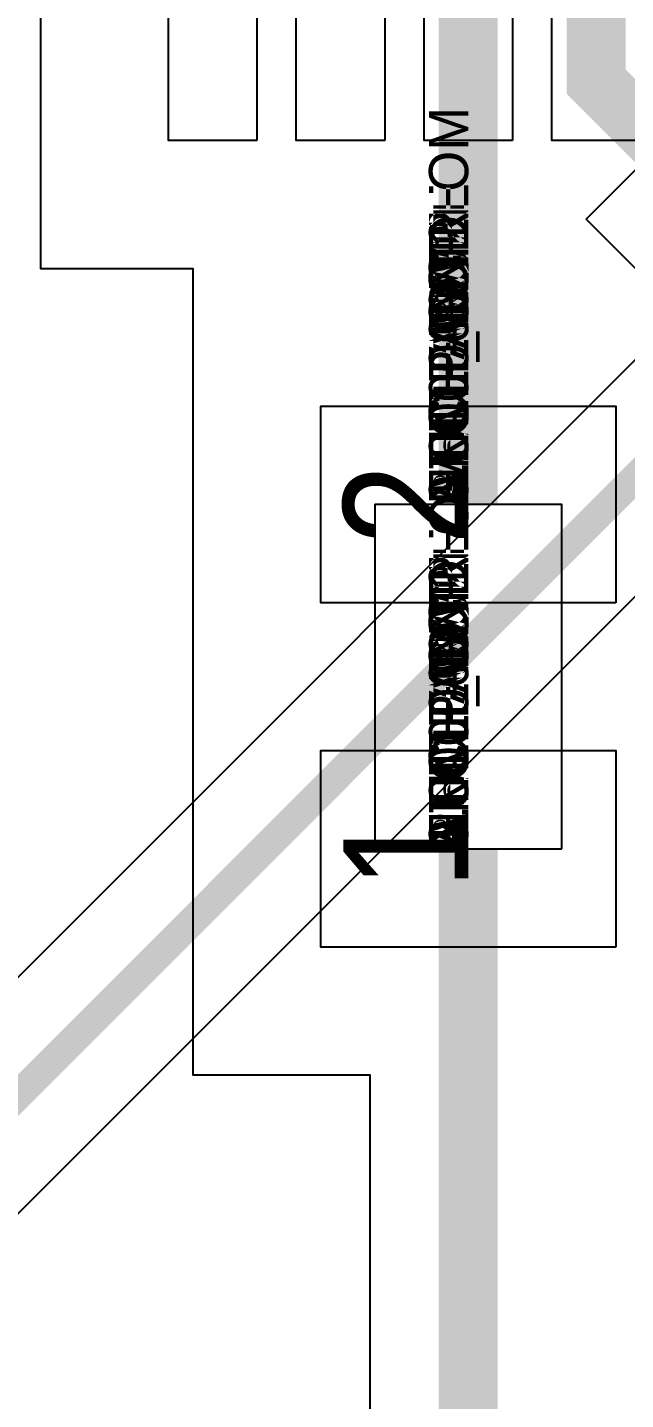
# Model space of a CAD drawing. Extents: x 0 to 323, y 0 to 320.
# Drawn here: x 119.11 to 122.15, y 80.1 to 87.07 of the extents above; entities that cross this region are included whole.
import ezdxf
from ezdxf.enums import TextEntityAlignment as Align

# ---------------------------------------------------------------- set-up
doc = ezdxf.new("R2010")
doc.units = 0
doc.header["$MEASUREMENT"] = 0
doc.layers.get('0').update_dxf_attribs({"linetype": 'CONTINUOUS'})
for name, color, linetype in [('CDN_FIGURES', 7, 'CONTINUOUS'), ('ETCH_INT2', 5, 'CONTINUOUS'), ('ETCH_TOP', 2, 'CONTINUOUS'), ('MANUFACTURING_NCLEGEND-1-6', 8, 'CONTINUOUS'), ('PACKAGE_GEOMETRY_ASSEMBLY_TOP', 11, 'CONTINUOUS'), ('PACKAGE_GEOMETRY_PIN_NUMBER', 9, 'CONTINUOUS')]:
    doc.layers.add(name, color=color, linetype=linetype)

# ---------------------------------------------------------------- blocks, each defined once
blk = doc.blocks.new('FIGURE_DIAMOND')
at = {"layer": 'CDN_FIGURES'}
blk.add_lwpolyline([(-0.5, 0), (0, 0.5), (0.5, 0), (0, -0.5)], close=True, dxfattribs=at)
blk = doc.blocks.new('PAD_INFO')
for tag in ['SHAPE_TYPE', 'PAD_HEIGHT', 'PAD_LAYER', 'PAD_TYPE', 'PAD_WIDTH']:
    blk.add_attdef(tag, (0, 0), '', height=0.2)
at = {"flags": 2}
blk.add_attdef('CDN_TYPE', (0, 0), '', height=0.2, dxfattribs=at)
blk = doc.blocks.new('DRILL_INFO')
at = {"flags": 2}
blk.add_attdef('CDN_TYPE', (0, 0), '', height=0.2, dxfattribs=at)
for tag in ['FSHAPE', 'FCHAR', 'DRILL_HEIGHT', 'DIAMETER', 'PLATED', 'DRILL_WIDTH']:
    blk.add_attdef(tag, (0, 0), '', height=0.2)
blk = doc.blocks.new('RC1700X0450TS_NS')
at = {"layer": 'ETCH_TOP'}
blk.add_lwpolyline([(-0.85, -0.225), (-0.85, 0.225), (0.85, 0.225), (0.85, -0.225)], close=True, dxfattribs=at)
ref = blk.add_blockref('PAD_INFO', (0, 0))
ref.add_attrib('PAD_LAYER', 'ETCH_TOP', (0, 0), dxfattribs={"height": 0.2})
ref.add_attrib('SHAPE_TYPE', 'NULL', (0, 0), dxfattribs={"height": 0.2})
ref.add_attrib('PAD_TYPE', 'ANTIPAD', (0, 0), dxfattribs={"height": 0.2})
ref.add_attrib('PAD_WIDTH', '0.000000', (0, 0), dxfattribs={"height": 0.2})
ref.add_attrib('PAD_HEIGHT', '0.000000', (0, 0), dxfattribs={"height": 0.2})
ref = blk.add_blockref('PAD_INFO', (0, 0))
ref.add_attrib('PAD_LAYER', 'ETCH_GND', (0, 0), dxfattribs={"height": 0.2})
ref.add_attrib('SHAPE_TYPE', 'NULL', (0, 0), dxfattribs={"height": 0.2})
ref.add_attrib('PAD_TYPE', 'ANTIPAD', (0, 0), dxfattribs={"height": 0.2})
ref.add_attrib('PAD_WIDTH', '0.000000', (0, 0), dxfattribs={"height": 0.2})
ref.add_attrib('PAD_HEIGHT', '0.000000', (0, 0), dxfattribs={"height": 0.2})
ref = blk.add_blockref('PAD_INFO', (0, 0))
ref.add_attrib('PAD_LAYER', 'ETCH_INT1', (0, 0), dxfattribs={"height": 0.2})
ref.add_attrib('SHAPE_TYPE', 'NULL', (0, 0), dxfattribs={"height": 0.2})
ref.add_attrib('PAD_TYPE', 'ANTIPAD', (0, 0), dxfattribs={"height": 0.2})
ref.add_attrib('PAD_WIDTH', '0.000000', (0, 0), dxfattribs={"height": 0.2})
ref.add_attrib('PAD_HEIGHT', '0.000000', (0, 0), dxfattribs={"height": 0.2})
ref = blk.add_blockref('PAD_INFO', (0, 0))
ref.add_attrib('PAD_LAYER', 'ETCH_INT2', (0, 0), dxfattribs={"height": 0.2})
ref.add_attrib('SHAPE_TYPE', 'NULL', (0, 0), dxfattribs={"height": 0.2})
ref.add_attrib('PAD_TYPE', 'ANTIPAD', (0, 0), dxfattribs={"height": 0.2})
ref.add_attrib('PAD_WIDTH', '0.000000', (0, 0), dxfattribs={"height": 0.2})
ref.add_attrib('PAD_HEIGHT', '0.000000', (0, 0), dxfattribs={"height": 0.2})
ref = blk.add_blockref('PAD_INFO', (0, 0))
ref.add_attrib('PAD_LAYER', 'ETCH_PWR', (0, 0), dxfattribs={"height": 0.2})
ref.add_attrib('SHAPE_TYPE', 'NULL', (0, 0), dxfattribs={"height": 0.2})
ref.add_attrib('PAD_TYPE', 'ANTIPAD', (0, 0), dxfattribs={"height": 0.2})
ref.add_attrib('PAD_WIDTH', '0.000000', (0, 0), dxfattribs={"height": 0.2})
ref.add_attrib('PAD_HEIGHT', '0.000000', (0, 0), dxfattribs={"height": 0.2})
ref = blk.add_blockref('PAD_INFO', (0, 0))
ref.add_attrib('PAD_LAYER', 'ETCH_BOTTOM', (0, 0), dxfattribs={"height": 0.2})
ref.add_attrib('SHAPE_TYPE', 'NULL', (0, 0), dxfattribs={"height": 0.2})
ref.add_attrib('PAD_TYPE', 'ANTIPAD', (0, 0), dxfattribs={"height": 0.2})
ref.add_attrib('PAD_WIDTH', '0.000000', (0, 0), dxfattribs={"height": 0.2})
ref.add_attrib('PAD_HEIGHT', '0.000000', (0, 0), dxfattribs={"height": 0.2})
ref = blk.add_blockref('PAD_INFO', (0, 0))
ref.add_attrib('PAD_LAYER', 'ETCH_TOP', (0, 0), dxfattribs={"height": 0.2})
ref.add_attrib('SHAPE_TYPE', 'NULL', (0, 0), dxfattribs={"height": 0.2})
ref.add_attrib('PAD_TYPE', 'THERMAL', (0, 0), dxfattribs={"height": 0.2})
ref.add_attrib('PAD_WIDTH', '0.000000', (0, 0), dxfattribs={"height": 0.2})
ref.add_attrib('PAD_HEIGHT', '0.000000', (0, 0), dxfattribs={"height": 0.2})
ref = blk.add_blockref('PAD_INFO', (0, 0))
ref.add_attrib('PAD_LAYER', 'ETCH_GND', (0, 0), dxfattribs={"height": 0.2})
ref.add_attrib('SHAPE_TYPE', 'NULL', (0, 0), dxfattribs={"height": 0.2})
ref.add_attrib('PAD_TYPE', 'THERMAL', (0, 0), dxfattribs={"height": 0.2})
ref.add_attrib('PAD_WIDTH', '0.000000', (0, 0), dxfattribs={"height": 0.2})
ref.add_attrib('PAD_HEIGHT', '0.000000', (0, 0), dxfattribs={"height": 0.2})
ref = blk.add_blockref('PAD_INFO', (0, 0))
ref.add_attrib('PAD_LAYER', 'ETCH_INT1', (0, 0), dxfattribs={"height": 0.2})
ref.add_attrib('SHAPE_TYPE', 'NULL', (0, 0), dxfattribs={"height": 0.2})
ref.add_attrib('PAD_TYPE', 'THERMAL', (0, 0), dxfattribs={"height": 0.2})
ref.add_attrib('PAD_WIDTH', '0.000000', (0, 0), dxfattribs={"height": 0.2})
ref.add_attrib('PAD_HEIGHT', '0.000000', (0, 0), dxfattribs={"height": 0.2})
ref = blk.add_blockref('PAD_INFO', (0, 0))
ref.add_attrib('PAD_LAYER', 'ETCH_INT2', (0, 0), dxfattribs={"height": 0.2})
ref.add_attrib('SHAPE_TYPE', 'NULL', (0, 0), dxfattribs={"height": 0.2})
ref.add_attrib('PAD_TYPE', 'THERMAL', (0, 0), dxfattribs={"height": 0.2})
ref.add_attrib('PAD_WIDTH', '0.000000', (0, 0), dxfattribs={"height": 0.2})
ref.add_attrib('PAD_HEIGHT', '0.000000', (0, 0), dxfattribs={"height": 0.2})
ref = blk.add_blockref('PAD_INFO', (0, 0))
ref.add_attrib('PAD_LAYER', 'ETCH_PWR', (0, 0), dxfattribs={"height": 0.2})
ref.add_attrib('SHAPE_TYPE', 'NULL', (0, 0), dxfattribs={"height": 0.2})
ref.add_attrib('PAD_TYPE', 'THERMAL', (0, 0), dxfattribs={"height": 0.2})
ref.add_attrib('PAD_WIDTH', '0.000000', (0, 0), dxfattribs={"height": 0.2})
ref.add_attrib('PAD_HEIGHT', '0.000000', (0, 0), dxfattribs={"height": 0.2})
ref = blk.add_blockref('PAD_INFO', (0, 0))
ref.add_attrib('PAD_LAYER', 'ETCH_BOTTOM', (0, 0), dxfattribs={"height": 0.2})
ref.add_attrib('SHAPE_TYPE', 'NULL', (0, 0), dxfattribs={"height": 0.2})
ref.add_attrib('PAD_TYPE', 'THERMAL', (0, 0), dxfattribs={"height": 0.2})
ref.add_attrib('PAD_WIDTH', '0.000000', (0, 0), dxfattribs={"height": 0.2})
ref.add_attrib('PAD_HEIGHT', '0.000000', (0, 0), dxfattribs={"height": 0.2})
ref = blk.add_blockref('PAD_INFO', (0, 0))
ref.add_attrib('PAD_LAYER', 'ETCH_TOP', (0, 0), dxfattribs={"height": 0.2})
ref.add_attrib('SHAPE_TYPE', 'RECTANGLE', (0, 0), dxfattribs={"height": 0.2})
ref.add_attrib('PAD_TYPE', 'REGULAR', (0, 0), dxfattribs={"height": 0.2})
ref.add_attrib('PAD_WIDTH', '1.700000', (0, 0), dxfattribs={"height": 0.2})
ref.add_attrib('PAD_HEIGHT', '0.450000', (0, 0), dxfattribs={"height": 0.2})
ref = blk.add_blockref('PAD_INFO', (0, 0))
ref.add_attrib('PAD_LAYER', 'ETCH_GND', (0, 0), dxfattribs={"height": 0.2})
ref.add_attrib('SHAPE_TYPE', 'NULL', (0, 0), dxfattribs={"height": 0.2})
ref.add_attrib('PAD_TYPE', 'REGULAR', (0, 0), dxfattribs={"height": 0.2})
ref.add_attrib('PAD_WIDTH', '0.000000', (0, 0), dxfattribs={"height": 0.2})
ref.add_attrib('PAD_HEIGHT', '0.000000', (0, 0), dxfattribs={"height": 0.2})
ref = blk.add_blockref('PAD_INFO', (0, 0))
ref.add_attrib('PAD_LAYER', 'ETCH_INT1', (0, 0), dxfattribs={"height": 0.2})
ref.add_attrib('SHAPE_TYPE', 'NULL', (0, 0), dxfattribs={"height": 0.2})
ref.add_attrib('PAD_TYPE', 'REGULAR', (0, 0), dxfattribs={"height": 0.2})
ref.add_attrib('PAD_WIDTH', '0.000000', (0, 0), dxfattribs={"height": 0.2})
ref.add_attrib('PAD_HEIGHT', '0.000000', (0, 0), dxfattribs={"height": 0.2})
ref = blk.add_blockref('PAD_INFO', (0, 0))
ref.add_attrib('PAD_LAYER', 'ETCH_INT2', (0, 0), dxfattribs={"height": 0.2})
ref.add_attrib('SHAPE_TYPE', 'NULL', (0, 0), dxfattribs={"height": 0.2})
ref.add_attrib('PAD_TYPE', 'REGULAR', (0, 0), dxfattribs={"height": 0.2})
ref.add_attrib('PAD_WIDTH', '0.000000', (0, 0), dxfattribs={"height": 0.2})
ref.add_attrib('PAD_HEIGHT', '0.000000', (0, 0), dxfattribs={"height": 0.2})
ref = blk.add_blockref('PAD_INFO', (0, 0))
ref.add_attrib('PAD_LAYER', 'ETCH_PWR', (0, 0), dxfattribs={"height": 0.2})
ref.add_attrib('SHAPE_TYPE', 'NULL', (0, 0), dxfattribs={"height": 0.2})
ref.add_attrib('PAD_TYPE', 'REGULAR', (0, 0), dxfattribs={"height": 0.2})
ref.add_attrib('PAD_WIDTH', '0.000000', (0, 0), dxfattribs={"height": 0.2})
ref.add_attrib('PAD_HEIGHT', '0.000000', (0, 0), dxfattribs={"height": 0.2})
ref = blk.add_blockref('PAD_INFO', (0, 0))
ref.add_attrib('PAD_LAYER', 'ETCH_BOTTOM', (0, 0), dxfattribs={"height": 0.2})
ref.add_attrib('SHAPE_TYPE', 'NULL', (0, 0), dxfattribs={"height": 0.2})
ref.add_attrib('PAD_TYPE', 'REGULAR', (0, 0), dxfattribs={"height": 0.2})
ref.add_attrib('PAD_WIDTH', '0.000000', (0, 0), dxfattribs={"height": 0.2})
ref.add_attrib('PAD_HEIGHT', '0.000000', (0, 0), dxfattribs={"height": 0.2})
ref = blk.add_blockref('DRILL_INFO', (0, 0))
ref.add_attrib('DIAMETER', '0.000000', (0, 0), dxfattribs={"height": 0.2})
ref.add_attrib('PLATED', 'PLATED', (0, 0), dxfattribs={"height": 0.2})
ref.add_attrib('FSHAPE', 'NULL', (0, 0), dxfattribs={"height": 0.2})
ref.add_attrib('DRILL_WIDTH', '0.000000', (0, 0), dxfattribs={"height": 0.2})
ref.add_attrib('DRILL_HEIGHT', '0.000000', (0, 0), dxfattribs={"height": 0.2})
for tag in ['CDN_TYPE', 'PIN']:
    blk.add_attdef(tag, (0, 0), '', height=0.2)
at = {"flags": 2}
for tag in ['PSTKNAME', 'BBV']:
    blk.add_attdef(tag, (0, 0), '', height=0.2, dxfattribs=at)
blk = doc.blocks.new('F255')
at = {"layer": 'ETCH_TOP'}
ref = blk.add_blockref('RC1700X0450TS_NS', (0, 0), dxfattribs=at)
ref.add_attrib('CDN_TYPE', 'PIN', (0, 0), dxfattribs={"height": 0.2})
ref.add_attrib('PIN', '1', (0, 0), dxfattribs={"height": 0.2})
ref = blk.add_blockref('RC1700X0450TS_NS', (0, -1.3), dxfattribs=at)
ref.add_attrib('CDN_TYPE', 'PIN', (0, 0), dxfattribs={"height": 0.2})
ref.add_attrib('PIN', '3', (0, 0), dxfattribs={"height": 0.2})
ref = blk.add_blockref('RC1700X0450TS_NS', (0, -0.65), dxfattribs=at)
ref.add_attrib('CDN_TYPE', 'PIN', (0, 0), dxfattribs={"height": 0.2})
ref.add_attrib('PIN', '2', (0, 0), dxfattribs={"height": 0.2})
ref = blk.add_blockref('RC1700X0450TS_NS', (0, -1.95), dxfattribs=at)
ref.add_attrib('CDN_TYPE', 'PIN', (0, 0), dxfattribs={"height": 0.2})
ref.add_attrib('PIN', '4', (0, 0), dxfattribs={"height": 0.2})
at = {"flags": 2}
for tag in ['SYMBOL_TYPE', 'CDN_TYPE', 'REFDES']:
    blk.add_attdef(tag, (0, 0), '', height=0.2, dxfattribs=at)
blk = doc.blocks.new('RC1000X1500TS')
at = {"layer": 'ETCH_TOP'}
blk.add_lwpolyline([(-0.5, -0.75), (-0.5, 0.75), (0.5, 0.75), (0.5, -0.75)], close=True, dxfattribs=at)
ref = blk.add_blockref('PAD_INFO', (0, 0))
ref.add_attrib('PAD_LAYER', 'ETCH_TOP', (0, 0), dxfattribs={"height": 0.2})
ref.add_attrib('SHAPE_TYPE', 'NULL', (0, 0), dxfattribs={"height": 0.2})
ref.add_attrib('PAD_TYPE', 'ANTIPAD', (0, 0), dxfattribs={"height": 0.2})
ref.add_attrib('PAD_WIDTH', '0.000000', (0, 0), dxfattribs={"height": 0.2})
ref.add_attrib('PAD_HEIGHT', '0.000000', (0, 0), dxfattribs={"height": 0.2})
ref = blk.add_blockref('PAD_INFO', (0, 0))
ref.add_attrib('PAD_LAYER', 'ETCH_GND', (0, 0), dxfattribs={"height": 0.2})
ref.add_attrib('SHAPE_TYPE', 'NULL', (0, 0), dxfattribs={"height": 0.2})
ref.add_attrib('PAD_TYPE', 'ANTIPAD', (0, 0), dxfattribs={"height": 0.2})
ref.add_attrib('PAD_WIDTH', '0.000000', (0, 0), dxfattribs={"height": 0.2})
ref.add_attrib('PAD_HEIGHT', '0.000000', (0, 0), dxfattribs={"height": 0.2})
ref = blk.add_blockref('PAD_INFO', (0, 0))
ref.add_attrib('PAD_LAYER', 'ETCH_INT1', (0, 0), dxfattribs={"height": 0.2})
ref.add_attrib('SHAPE_TYPE', 'NULL', (0, 0), dxfattribs={"height": 0.2})
ref.add_attrib('PAD_TYPE', 'ANTIPAD', (0, 0), dxfattribs={"height": 0.2})
ref.add_attrib('PAD_WIDTH', '0.000000', (0, 0), dxfattribs={"height": 0.2})
ref.add_attrib('PAD_HEIGHT', '0.000000', (0, 0), dxfattribs={"height": 0.2})
ref = blk.add_blockref('PAD_INFO', (0, 0))
ref.add_attrib('PAD_LAYER', 'ETCH_INT2', (0, 0), dxfattribs={"height": 0.2})
ref.add_attrib('SHAPE_TYPE', 'NULL', (0, 0), dxfattribs={"height": 0.2})
ref.add_attrib('PAD_TYPE', 'ANTIPAD', (0, 0), dxfattribs={"height": 0.2})
ref.add_attrib('PAD_WIDTH', '0.000000', (0, 0), dxfattribs={"height": 0.2})
ref.add_attrib('PAD_HEIGHT', '0.000000', (0, 0), dxfattribs={"height": 0.2})
ref = blk.add_blockref('PAD_INFO', (0, 0))
ref.add_attrib('PAD_LAYER', 'ETCH_PWR', (0, 0), dxfattribs={"height": 0.2})
ref.add_attrib('SHAPE_TYPE', 'NULL', (0, 0), dxfattribs={"height": 0.2})
ref.add_attrib('PAD_TYPE', 'ANTIPAD', (0, 0), dxfattribs={"height": 0.2})
ref.add_attrib('PAD_WIDTH', '0.000000', (0, 0), dxfattribs={"height": 0.2})
ref.add_attrib('PAD_HEIGHT', '0.000000', (0, 0), dxfattribs={"height": 0.2})
ref = blk.add_blockref('PAD_INFO', (0, 0))
ref.add_attrib('PAD_LAYER', 'ETCH_BOTTOM', (0, 0), dxfattribs={"height": 0.2})
ref.add_attrib('SHAPE_TYPE', 'NULL', (0, 0), dxfattribs={"height": 0.2})
ref.add_attrib('PAD_TYPE', 'ANTIPAD', (0, 0), dxfattribs={"height": 0.2})
ref.add_attrib('PAD_WIDTH', '0.000000', (0, 0), dxfattribs={"height": 0.2})
ref.add_attrib('PAD_HEIGHT', '0.000000', (0, 0), dxfattribs={"height": 0.2})
ref = blk.add_blockref('PAD_INFO', (0, 0))
ref.add_attrib('PAD_LAYER', 'ETCH_TOP', (0, 0), dxfattribs={"height": 0.2})
ref.add_attrib('SHAPE_TYPE', 'NULL', (0, 0), dxfattribs={"height": 0.2})
ref.add_attrib('PAD_TYPE', 'THERMAL', (0, 0), dxfattribs={"height": 0.2})
ref.add_attrib('PAD_WIDTH', '0.000000', (0, 0), dxfattribs={"height": 0.2})
ref.add_attrib('PAD_HEIGHT', '0.000000', (0, 0), dxfattribs={"height": 0.2})
ref = blk.add_blockref('PAD_INFO', (0, 0))
ref.add_attrib('PAD_LAYER', 'ETCH_GND', (0, 0), dxfattribs={"height": 0.2})
ref.add_attrib('SHAPE_TYPE', 'NULL', (0, 0), dxfattribs={"height": 0.2})
ref.add_attrib('PAD_TYPE', 'THERMAL', (0, 0), dxfattribs={"height": 0.2})
ref.add_attrib('PAD_WIDTH', '0.000000', (0, 0), dxfattribs={"height": 0.2})
ref.add_attrib('PAD_HEIGHT', '0.000000', (0, 0), dxfattribs={"height": 0.2})
ref = blk.add_blockref('PAD_INFO', (0, 0))
ref.add_attrib('PAD_LAYER', 'ETCH_INT1', (0, 0), dxfattribs={"height": 0.2})
ref.add_attrib('SHAPE_TYPE', 'NULL', (0, 0), dxfattribs={"height": 0.2})
ref.add_attrib('PAD_TYPE', 'THERMAL', (0, 0), dxfattribs={"height": 0.2})
ref.add_attrib('PAD_WIDTH', '0.000000', (0, 0), dxfattribs={"height": 0.2})
ref.add_attrib('PAD_HEIGHT', '0.000000', (0, 0), dxfattribs={"height": 0.2})
ref = blk.add_blockref('PAD_INFO', (0, 0))
ref.add_attrib('PAD_LAYER', 'ETCH_INT2', (0, 0), dxfattribs={"height": 0.2})
ref.add_attrib('SHAPE_TYPE', 'NULL', (0, 0), dxfattribs={"height": 0.2})
ref.add_attrib('PAD_TYPE', 'THERMAL', (0, 0), dxfattribs={"height": 0.2})
ref.add_attrib('PAD_WIDTH', '0.000000', (0, 0), dxfattribs={"height": 0.2})
ref.add_attrib('PAD_HEIGHT', '0.000000', (0, 0), dxfattribs={"height": 0.2})
ref = blk.add_blockref('PAD_INFO', (0, 0))
ref.add_attrib('PAD_LAYER', 'ETCH_PWR', (0, 0), dxfattribs={"height": 0.2})
ref.add_attrib('SHAPE_TYPE', 'NULL', (0, 0), dxfattribs={"height": 0.2})
ref.add_attrib('PAD_TYPE', 'THERMAL', (0, 0), dxfattribs={"height": 0.2})
ref.add_attrib('PAD_WIDTH', '0.000000', (0, 0), dxfattribs={"height": 0.2})
ref.add_attrib('PAD_HEIGHT', '0.000000', (0, 0), dxfattribs={"height": 0.2})
ref = blk.add_blockref('PAD_INFO', (0, 0))
ref.add_attrib('PAD_LAYER', 'ETCH_BOTTOM', (0, 0), dxfattribs={"height": 0.2})
ref.add_attrib('SHAPE_TYPE', 'NULL', (0, 0), dxfattribs={"height": 0.2})
ref.add_attrib('PAD_TYPE', 'THERMAL', (0, 0), dxfattribs={"height": 0.2})
ref.add_attrib('PAD_WIDTH', '0.000000', (0, 0), dxfattribs={"height": 0.2})
ref.add_attrib('PAD_HEIGHT', '0.000000', (0, 0), dxfattribs={"height": 0.2})
ref = blk.add_blockref('PAD_INFO', (0, 0))
ref.add_attrib('PAD_LAYER', 'ETCH_GND', (0, 0), dxfattribs={"height": 0.2})
ref.add_attrib('SHAPE_TYPE', 'NULL', (0, 0), dxfattribs={"height": 0.2})
ref.add_attrib('PAD_TYPE', 'REGULAR', (0, 0), dxfattribs={"height": 0.2})
ref.add_attrib('PAD_WIDTH', '0.000000', (0, 0), dxfattribs={"height": 0.2})
ref.add_attrib('PAD_HEIGHT', '0.000000', (0, 0), dxfattribs={"height": 0.2})
ref = blk.add_blockref('PAD_INFO', (0, 0))
ref.add_attrib('PAD_LAYER', 'ETCH_INT1', (0, 0), dxfattribs={"height": 0.2})
ref.add_attrib('SHAPE_TYPE', 'NULL', (0, 0), dxfattribs={"height": 0.2})
ref.add_attrib('PAD_TYPE', 'REGULAR', (0, 0), dxfattribs={"height": 0.2})
ref.add_attrib('PAD_WIDTH', '0.000000', (0, 0), dxfattribs={"height": 0.2})
ref.add_attrib('PAD_HEIGHT', '0.000000', (0, 0), dxfattribs={"height": 0.2})
ref = blk.add_blockref('PAD_INFO', (0, 0))
ref.add_attrib('PAD_LAYER', 'ETCH_INT2', (0, 0), dxfattribs={"height": 0.2})
ref.add_attrib('SHAPE_TYPE', 'NULL', (0, 0), dxfattribs={"height": 0.2})
ref.add_attrib('PAD_TYPE', 'REGULAR', (0, 0), dxfattribs={"height": 0.2})
ref.add_attrib('PAD_WIDTH', '0.000000', (0, 0), dxfattribs={"height": 0.2})
ref.add_attrib('PAD_HEIGHT', '0.000000', (0, 0), dxfattribs={"height": 0.2})
ref = blk.add_blockref('PAD_INFO', (0, 0))
ref.add_attrib('PAD_LAYER', 'ETCH_PWR', (0, 0), dxfattribs={"height": 0.2})
ref.add_attrib('SHAPE_TYPE', 'NULL', (0, 0), dxfattribs={"height": 0.2})
ref.add_attrib('PAD_TYPE', 'REGULAR', (0, 0), dxfattribs={"height": 0.2})
ref.add_attrib('PAD_WIDTH', '0.000000', (0, 0), dxfattribs={"height": 0.2})
ref.add_attrib('PAD_HEIGHT', '0.000000', (0, 0), dxfattribs={"height": 0.2})
ref = blk.add_blockref('PAD_INFO', (0, 0))
ref.add_attrib('PAD_LAYER', 'ETCH_BOTTOM', (0, 0), dxfattribs={"height": 0.2})
ref.add_attrib('SHAPE_TYPE', 'NULL', (0, 0), dxfattribs={"height": 0.2})
ref.add_attrib('PAD_TYPE', 'REGULAR', (0, 0), dxfattribs={"height": 0.2})
ref.add_attrib('PAD_WIDTH', '0.000000', (0, 0), dxfattribs={"height": 0.2})
ref.add_attrib('PAD_HEIGHT', '0.000000', (0, 0), dxfattribs={"height": 0.2})
ref = blk.add_blockref('DRILL_INFO', (0, 0))
ref.add_attrib('DIAMETER', '0.000000', (0, 0), dxfattribs={"height": 0.2})
ref.add_attrib('PLATED', 'PLATED', (0, 0), dxfattribs={"height": 0.2})
ref.add_attrib('FSHAPE', 'NULL', (0, 0), dxfattribs={"height": 0.2})
ref.add_attrib('DRILL_WIDTH', '0.000000', (0, 0), dxfattribs={"height": 0.2})
ref.add_attrib('DRILL_HEIGHT', '0.000000', (0, 0), dxfattribs={"height": 0.2})
ref = blk.add_blockref('PAD_INFO', (0, 0))
ref.add_attrib('PAD_LAYER', 'ETCH_TOP', (0, 0), dxfattribs={"height": 0.2})
ref.add_attrib('SHAPE_TYPE', 'RECTANGLE', (0, 0), dxfattribs={"height": 0.2})
ref.add_attrib('PAD_TYPE', 'REGULAR', (0, 0), dxfattribs={"height": 0.2})
ref.add_attrib('PAD_WIDTH', '1.000000', (0, 0), dxfattribs={"height": 0.2})
ref.add_attrib('PAD_HEIGHT', '1.500000', (0, 0), dxfattribs={"height": 0.2})
for tag in ['CDN_TYPE', 'PIN']:
    blk.add_attdef(tag, (0, 0), '', height=0.2)
at = {"flags": 2}
for tag in ['PSTKNAME', 'BBV']:
    blk.add_attdef(tag, (0, 0), '', height=0.2, dxfattribs=at)
blk = doc.blocks.new('F56')
at = {"layer": 'PACKAGE_GEOMETRY_ASSEMBLY_TOP'}
blk.add_lwpolyline([(0, -0.475), (1.75, -0.475), (1.75, 0.475), (0, 0.475)], close=True, dxfattribs=at)
at = {"layer": 'ETCH_TOP'}
ref = blk.add_blockref('RC1000X1500TS', (0, 0), dxfattribs=at)
ref.add_attrib('CDN_TYPE', 'PIN', (0, 0), dxfattribs={"height": 0.2})
ref.add_attrib('PIN', '1', (0, 0), dxfattribs={"height": 0.2})
ref = blk.add_blockref('RC1000X1500TS', (1.75, 0), dxfattribs=at)
ref.add_attrib('CDN_TYPE', 'PIN', (0, 0), dxfattribs={"height": 0.2})
ref.add_attrib('PIN', '2', (0, 0), dxfattribs={"height": 0.2})
at = {"flags": 2}
for tag in ['SYMBOL_TYPE', 'CDN_TYPE', 'REFDES']:
    blk.add_attdef(tag, (0, 0), '', height=0.2, dxfattribs=at)

msp = doc.modelspace()

# ---------------------------------------------------------------- linework, layer by layer
at = {"layer": 'ETCH_INT2'}
for points, format in [([(126.8079, 109.2307, -0.425089), (125.4474, 108.7582, 0.559562), (125.3001, 108.6678), (125.3001, 94.3357), (99.5643, 68.5999), (93.6879, 68.5999), (92.7862, 67.6982, 0.668179), (92.8579, 67.5251), (103.6107, 67.5251), (115.6357, 79.5501), (116.3622, 79.5501), (125.2372, 88.4251), (168.7386, 88.4251)], "xyb"), ([(184.23, 88, 0.15, 0.15, 0), (172.307, 88, 0.15, 0.15, 0), (172.307, 88.1993, 0.15, 0.15, 0), (171.9703, 88.536, 0.15, 0.15, 0), (171.4937, 88.536, 0.15, 0.15, 0), (171.157, 88.1993, 0.15, 0.15, 0), (171.157, 88, 0.15, 0.15, 0), (169.6853, 88, 0.15, 0.15, 0), (169.5383, 88.147, 0.15, 0.15, 0), (169.0617, 88.147, 0.15, 0.15, 0), (168.9147, 88, 0.15, 0.15, 0), (125.4133, 88, 0.15, 0.15, 0), (116.5383, 79.125, 0.15, 0.15, 0), (115.8118, 79.125, 0.15, 0.15, 0), (103.7868, 67.1, 0.15, 0.15, 0), (92.4, 67.1, 0.15, 0.15, 0)], "xyseb"), ([(169.0908, 87.5749), (125.5894, 87.5749), (124.6795, 86.665, 0.729753), (124.7679, 86.4933, -3.11923), (124.3567, 86.0821, 0.729753), (124.185, 86.1705), (116.7144, 78.6999), (115.9879, 78.6999), (103.9629, 66.6749)], "xyb")]:
    msp.add_lwpolyline(points, format=format, dxfattribs=at)
at = {"layer": 'ETCH_TOP'}
msp.add_lwpolyline([(111.5999, 87.5699), (114.8001, 87.5699), (114.8001, 87.6999), (118.7501, 87.6999), (118.7501, 88.5999), (119.1749, 88.5999), (119.1749, 85.8499), (119.9499, 85.8499), (119.9499, 81.7499), (120.8499, 81.7499), (120.8499, 73.5071)], dxfattribs=at)
for points in [[(121.35, 87.35, 0.3, 0.3, 0), (121.35, 84.65, 0.3, 0.3, 0)], [(122, 87.35, 0.3, 0.3, 0), (122, 86.8, 0.3, 0.3, 0), (122.7, 86.1, 0.3, 0.3, 0)], [(116.4, 67.3, 0.3, 0.3, 0), (116.4, 68.35, 0.3, 0.3, 0), (121.35, 73.3, 0.3, 0.3, 0), (121.35, 82.9, 0.3, 0.3, 0)]]:
    msp.add_lwpolyline(points, format="xyseb", dxfattribs=at)

# ---------------------------------------------------------------- block references
at = {"rotation": 90}
for name, p in [('F255', (120.05, 87.35)), ('F56', (121.35, 82.9))]:
    msp.add_blockref(name, p, dxfattribs=at)
at = {"layer": 'MANUFACTURING_NCLEGEND-1-6', "xscale": 1.5, "yscale": 1.5}
msp.add_blockref('FIGURE_DIAMOND', (122.7, 86.1), dxfattribs=at)

# ---------------------------------------------------------------- texts
at = {"layer": 'PACKAGE_GEOMETRY_PIN_NUMBER', "width": 0.88}
for s, p in [('2', (121.35, 84.65)), ('1', (121.35, 82.9))]:
    msp.add_text(s, height=0.635, rotation=90, dxfattribs=at).set_placement(p, align=Align.CENTER)

doc.saveas('drawing.dxf')
